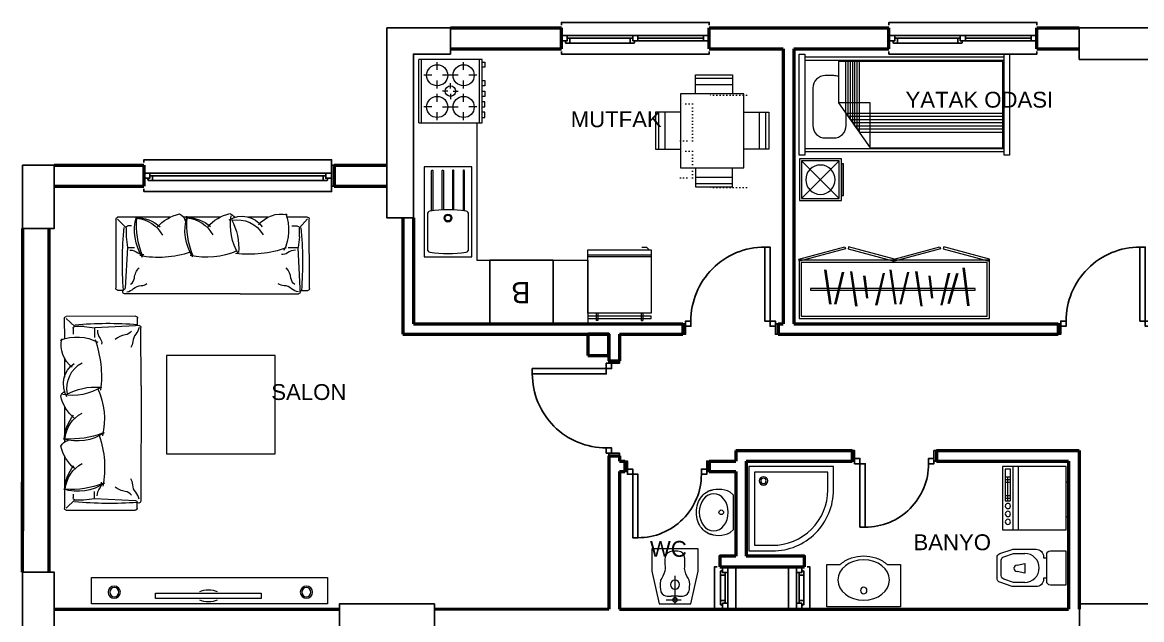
# Model space of a CAD drawing. Header units: millimetres. Extents: x 26 to 3171, y 26 to 1426.
# Drawn here: x 26 to 1085, y 726 to 1291 of the extents above; entities that cross this region are included whole.
import ezdxf

# ---------------------------------------------------------------- set-up
doc = ezdxf.new("R2010")
doc.units = ezdxf.units.MM
doc.linetypes.add('ACAD_ISO07W100', pattern=[3, 0, -3])
doc.layers.add('14_ISLAK_MEKAN_TEFRİŞ', color=134, linetype='Continuous')
for name, color, linetype, lineweight in [('DUVAR40', 10, 'Continuous', 50), ('KAPI-PEN', 41, 'Continuous', 25), ('KOLON', 3, 'Continuous', 25), ('SIVA', 6, 'Continuous', 20), ('TEFRIS', 210, 'Continuous', 15), ('TEFRİŞ', 47, 'Continuous', 15), ('YAZI-KALIN', 133, 'Continuous', 25)]:
    doc.layers.add(name, color=color, linetype=linetype, lineweight=lineweight)
doc.layers.get('SIVA').off()
doc.styles.add('MÜKREMİN', font='Arial')
doc.styles.get("Standard").update_dxf_attribs({"font": 'EtrFont'})

# ---------------------------------------------------------------- blocks, each defined once
blk = doc.blocks.new('a1')
at = {"layer": 'DUVAR40'}
for p, q in [((650.685721, 1006.040648), (650.685721, 996.040648)), ((740.685721, 1006.040648), (740.685721, 996.040648))]:
    blk.add_line(p, q, dxfattribs=at)
at = {"layer": 'KAPI-PEN', "flags": 128}
blk.add_lwpolyline([(738.185721, 1003.540648), (733.185721, 1003.540648), (733.186348, 1078.540634), (728.186348, 1078.540634), (728.185721, 1008.540648), (733.185721, 1008.540648), (738.185721, 1008.540648), (738.185721, 1003.540648)], dxfattribs=at)
for points in [[(658.185721, 1008.540648), (653.185721, 1008.540648), (653.185721, 1003.540648), (658.185721, 1003.540648)], [(650.685721, 1006.040648), (653.185721, 1006.040648), (653.185721, 996.040648), (650.685721, 996.040648)], [(738.185721, 1006.040648), (740.685721, 1006.040648), (740.685721, 996.040648), (738.185721, 996.040648)]]:
    blk.add_lwpolyline(points, close=True, dxfattribs=at)
at = {"layer": 'KAPI-PEN'}
blk.add_arc((728.186106, 1008.54025), 70.000554, 89.964422, 180.035054, dxfattribs=at)
blk = doc.blocks.new('a2')
at = {"layer": 'DUVAR40'}
for p, q in [((535.657649, 1266.040648), (535.657649, 1286.040648)), ((675.657649, 1266.040648), (675.657649, 1286.040648))]:
    blk.add_line(p, q, dxfattribs=at)
at = {"layer": 'KAPI-PEN'}
for p, q in [((603.157649, 1276.040648), (600.657649, 1276.040648)), ((600.657649, 1276.040648), (600.657649, 1271.540648)), ((604.461126, 1271.540648), (600.657649, 1271.540648)), ((608.157649, 1278.540648), (603.157649, 1278.540648)), ((603.157649, 1273.540648), (603.157649, 1278.540648)), ((608.157649, 1273.540648), (603.157649, 1273.540648)), ((605.131531, 1273.540648), (604.461126, 1271.540648)), ((608.157649, 1273.540648), (608.157649, 1278.540648)), ((608.157649, 1276.040648), (610.657649, 1276.040648)), ((608.157649, 1273.540648), (610.657649, 1273.540648))]:
    blk.add_line(p, q, dxfattribs=at)
at = {"layer": 'KAPI-PEN', "flags": 128}
for points in [[(535.657649, 1288.540648), (535.657649, 1291.040648), (675.657649, 1291.040648), (675.657649, 1288.540648)], [(535.657649, 1273.540648), (535.657649, 1278.540648), (541.157649, 1278.540648), (541.157649, 1273.540648), (535.657649, 1273.540648)], [(539.183766, 1273.540648), (539.854171, 1271.540648), (543.657649, 1271.540648), (543.657649, 1276.040648), (541.157649, 1276.040648)], [(670.157649, 1278.540648), (541.157649, 1278.540648)], [(603.157649, 1276.040648), (543.657649, 1276.040648)], [(543.657649, 1271.540648), (604.461126, 1271.540648)], [(670.157649, 1276.040648), (608.157649, 1276.040648)], [(670.157649, 1273.540648), (608.157649, 1273.540648)], [(675.657649, 1273.540648), (675.657649, 1278.540648), (670.157649, 1278.540648), (670.157649, 1273.540648), (675.657649, 1273.540648)], [(535.657649, 1263.540648), (535.657649, 1261.040648), (675.657649, 1261.040648), (675.657649, 1263.540648)]]:
    blk.add_lwpolyline(points, dxfattribs=at)
blk = doc.blocks.new('a3')
at = {"layer": 'DUVAR40'}
for p, q in [((845.685721, 1266.040648), (845.685721, 1286.040648)), ((985.685721, 1266.040648), (985.685721, 1286.040648))]:
    blk.add_line(p, q, dxfattribs=at)
at = {"layer": 'KAPI-PEN'}
for p, q in [((913.185721, 1276.040648), (910.685721, 1276.040648)), ((910.685721, 1276.040648), (910.685721, 1271.540648)), ((914.489199, 1271.540648), (910.685721, 1271.540648)), ((918.185721, 1278.540648), (913.185721, 1278.540648)), ((913.185721, 1273.540648), (913.185721, 1278.540648)), ((918.185721, 1273.540648), (913.185721, 1273.540648)), ((915.159603, 1273.540648), (914.489199, 1271.540648)), ((918.185721, 1273.540648), (918.185721, 1278.540648)), ((918.185721, 1276.040648), (920.685721, 1276.040648)), ((918.185721, 1273.540648), (920.685721, 1273.540648))]:
    blk.add_line(p, q, dxfattribs=at)
at = {"layer": 'KAPI-PEN', "flags": 128}
for points in [[(845.685721, 1288.540648), (845.685721, 1291.040648), (985.685721, 1291.040648), (985.685721, 1288.540648)], [(845.685721, 1273.540648), (845.685721, 1278.540648), (851.185721, 1278.540648), (851.185721, 1273.540648), (845.685721, 1273.540648)], [(849.211839, 1273.540648), (849.882243, 1271.540648), (853.685721, 1271.540648), (853.685721, 1276.040648), (851.185721, 1276.040648)], [(980.185721, 1278.540648), (851.185721, 1278.540648)], [(913.185721, 1276.040648), (853.685721, 1276.040648)], [(853.685721, 1271.540648), (914.489199, 1271.540648)], [(980.185721, 1276.040648), (918.185721, 1276.040648)], [(980.185721, 1273.540648), (918.185721, 1273.540648)], [(985.685721, 1273.540648), (985.685721, 1278.540648), (980.185721, 1278.540648), (980.185721, 1273.540648), (985.685721, 1273.540648)], [(845.685721, 1263.540648), (845.685721, 1261.040648), (985.685721, 1261.040648), (985.685721, 1263.540648)]]:
    blk.add_lwpolyline(points, dxfattribs=at)
blk = doc.blocks.new('a4')
at = {"layer": 'DUVAR40'}
for p, q in [((1005.685721, 1006.040648), (1005.685721, 996.040648)), ((1095.685721, 1006.040648), (1095.685721, 996.040648))]:
    blk.add_line(p, q, dxfattribs=at)
at = {"layer": 'KAPI-PEN', "flags": 128}
blk.add_lwpolyline([(1093.185721, 1003.540648), (1088.185721, 1003.540648), (1088.186348, 1078.540634), (1083.186348, 1078.540634), (1083.185721, 1008.540648), (1088.185721, 1008.540648), (1093.185721, 1008.540648), (1093.185721, 1003.540648)], dxfattribs=at)
for points in [[(1013.185721, 1008.540648), (1008.185721, 1008.540648), (1008.185721, 1003.540648), (1013.185721, 1003.540648)], [(1005.685721, 1006.040648), (1008.185721, 1006.040648), (1008.185721, 996.040648), (1005.685721, 996.040648)], [(1093.185721, 1006.040648), (1095.685721, 1006.040648), (1095.685721, 996.040648), (1093.185721, 996.040648)]]:
    blk.add_lwpolyline(points, close=True, dxfattribs=at)
at = {"layer": 'KAPI-PEN'}
blk.add_arc((1083.186106, 1008.54025), 70.000554, 89.964422, 180.035054, dxfattribs=at)
blk = doc.blocks.new('a6')
at = {"layer": 'KAPI-PEN', "flags": 128}
for points in [[(318.185721, 1156.040648), (318.185721, 1161.040648), (140.685721, 1161.040648), (140.685721, 1158.540648)], [(140.685721, 1143.540648), (140.685721, 1148.540648), (146.185721, 1148.540648), (146.185721, 1143.540648), (140.685721, 1143.540648)], [(144.211839, 1143.540648), (144.882243, 1141.540648), (148.685721, 1141.540648), (148.685721, 1146.040648), (146.185721, 1146.040648)], [(146.185721, 1148.540648), (312.685721, 1148.540648)], [(148.685721, 1146.040648), (310.185721, 1146.040648)], [(314.659603, 1143.540648), (313.989199, 1141.540648), (310.185721, 1141.540648), (310.185721, 1146.040648), (312.685721, 1146.040648)], [(318.185721, 1143.540648), (318.185721, 1148.540648), (312.685721, 1148.540648), (312.685721, 1143.540648), (318.185721, 1143.540648)], [(318.185721, 1136.040648), (318.185721, 1131.040648), (140.685721, 1131.040648), (140.685721, 1133.540648)], [(310.185721, 1141.540648), (148.685721, 1141.540648)]]:
    blk.add_lwpolyline(points, dxfattribs=at)
blk.add_lwpolyline([(318.185721, 1156.040648), (320.685721, 1156.040648), (320.685721, 1136.040648), (318.185721, 1136.040648)], close=True, dxfattribs=at)
blk = doc.blocks.new('a18')
at = {"layer": 'DUVAR40'}
for p, q in [((810.685721, 886.040602), (810.685721, 876.040602)), ((890.685721, 886.040602), (890.685721, 876.040602))]:
    blk.add_line(p, q, dxfattribs=at)
at = {"layer": 'KAPI-PEN', "flags": 128}
for points in [[(813.185675, 876.040648), (810.685675, 876.040648), (810.685675, 886.040648), (813.185675, 886.040648)], [(890.685675, 876.040648), (888.185675, 876.040648), (888.185675, 886.040648), (890.685675, 886.040648)], [(883.185675, 873.540648), (888.185675, 873.540648), (888.185675, 878.540648), (883.185675, 878.540648)]]:
    blk.add_lwpolyline(points, close=True, dxfattribs=at)
blk.add_lwpolyline([(813.185675, 878.540648), (818.185675, 878.540648), (818.185049, 813.540662), (823.185049, 813.540662), (823.185675, 873.540648), (818.185675, 873.540648), (813.185675, 873.540648), (813.185675, 878.540648)], dxfattribs=at)
at = {"layer": 'KAPI-PEN'}
blk.add_arc((823.18529, 873.541046), 60.000554, 269.964422, 0.035054, dxfattribs=at)
blk = doc.blocks.new('a32')
at = {"layer": 'KAPI-PEN', "flags": 128}
for points in [[(755.685721, 736.040648), (750.685721, 736.040648), (750.685721, 776.040648), (753.185721, 776.040648)], [(763.185721, 776.040648), (758.185721, 776.040648), (758.185721, 770.540648), (763.185721, 770.540648), (763.185721, 776.040648)], [(765.685721, 736.040648), (770.685721, 736.040648), (770.685721, 776.040648), (768.185721, 776.040648)], [(758.185721, 770.540648), (758.185721, 741.540648)], [(763.185721, 772.51453), (765.185721, 771.844126), (765.185721, 768.040648), (760.685721, 768.040648), (760.685721, 770.540648)], [(760.685721, 768.040648), (760.685721, 744.040648)], [(765.185721, 744.040648), (765.185721, 768.040648)], [(763.185721, 736.040648), (758.185721, 736.040648), (758.185721, 741.540648), (763.185721, 741.540648), (763.185721, 736.040648)], [(763.185721, 739.566766), (765.185721, 740.23717), (765.185721, 744.040648), (760.685721, 744.040648), (760.685721, 741.540648)]]:
    blk.add_lwpolyline(points, dxfattribs=at)
blk = doc.blocks.new('a33')
at = {"layer": 'KAPI-PEN', "flags": 128}
for points in [[(685.685721, 736.040648), (680.685721, 736.040648), (680.685721, 776.040648), (683.185721, 776.040648)], [(688.185721, 776.040648), (693.185721, 776.040648), (693.185721, 770.540648), (688.185721, 770.540648), (688.185721, 776.040648)], [(695.685721, 736.040648), (700.685721, 736.040648), (700.685721, 776.040648), (698.185721, 776.040648)], [(688.185721, 772.51453), (686.185721, 771.844126), (686.185721, 768.040648), (690.685721, 768.040648), (690.685721, 770.540648)], [(686.185721, 744.040648), (686.185721, 768.040648)], [(690.685721, 768.040648), (690.685721, 744.040648)], [(693.185721, 770.540648), (693.185721, 741.540648)], [(688.185721, 739.566766), (686.185721, 740.23717), (686.185721, 744.040648), (690.685721, 744.040648), (690.685721, 741.540648)], [(688.185721, 736.040648), (693.185721, 736.040648), (693.185721, 741.540648), (688.185721, 741.540648), (688.185721, 736.040648)]]:
    blk.add_lwpolyline(points, dxfattribs=at)
blk = doc.blocks.new('a34')
at = {"layer": 'DUVAR40'}
for p, q in [((595.685721, 876.040648), (595.685721, 866.040648)), ((675.685721, 876.040648), (675.685721, 866.040648))]:
    blk.add_line(p, q, dxfattribs=at)
at = {"layer": 'KAPI-PEN', "flags": 128}
for points in [[(598.185675, 866.040694), (595.685675, 866.040694), (595.685675, 876.040694), (598.185675, 876.040694)], [(668.185675, 863.540694), (673.185675, 863.540694), (673.185675, 868.540694), (668.185675, 868.540694)], [(675.685675, 866.040694), (673.185675, 866.040694), (673.185675, 876.040694), (675.685675, 876.040694)]]:
    blk.add_lwpolyline(points, close=True, dxfattribs=at)
blk.add_lwpolyline([(598.185675, 868.540694), (603.185675, 868.540694), (603.185049, 803.540708), (608.185049, 803.540708), (608.185675, 863.540694), (603.185675, 863.540694), (598.185675, 863.540694), (598.185675, 868.540694)], dxfattribs=at)
at = {"layer": 'KAPI-PEN'}
blk.add_arc((608.18529, 863.541092), 60.000554, 269.964422, 0.035054, dxfattribs=at)
blk = doc.blocks.new('a35')
at = {"layer": 'DUVAR40'}
for p, q in [((580.685721, 971.040648), (590.685721, 971.040648)), ((580.685721, 881.040648), (590.685721, 881.040648))]:
    blk.add_line(p, q, dxfattribs=at)
at = {"layer": 'KAPI-PEN', "flags": 128}
blk.add_lwpolyline([(583.185721, 968.540648), (583.185721, 963.540648), (508.185735, 963.541275), (508.185735, 958.541275), (578.185721, 958.540648), (578.185721, 963.540648), (578.185721, 968.540648), (583.185721, 968.540648)], dxfattribs=at)
for points in [[(580.685721, 968.540648), (580.685721, 971.040648), (590.685721, 971.040648), (590.685721, 968.540648)], [(578.185721, 888.540648), (578.185721, 883.540648), (583.185721, 883.540648), (583.185721, 888.540648)], [(580.685721, 881.040648), (580.685721, 883.540648), (590.685721, 883.540648), (590.685721, 881.040648)]]:
    blk.add_lwpolyline(points, close=True, dxfattribs=at)
at = {"layer": 'KAPI-PEN'}
blk.add_arc((578.186119, 958.541033), 70.000554, 179.964422, 270.035054, dxfattribs=at)
blk = doc.blocks.new('bb1')
at = {"layer": '14_ISLAK_MEKAN_TEFRİŞ'}
for p, q in [((193.130847, -291.899922), (133.130847, -291.899922)), ((133.130847, -291.899922), (133.130847, -351.899922)), ((193.130847, -351.899922), (193.130847, -291.899922)), ((133.130847, -351.899922), (193.130847, -351.899922))]:
    blk.add_line(p, q, dxfattribs=at)
at = {"insert": (154.803552, -311.103592), "char_height": 20.16, "width": 8839.469653, "attachment_point": 1}
blk.add_mtext('B', dxfattribs=at)
blk = doc.blocks.new('a2sd2ad2a2d')
at = {"layer": 'TEFRİŞ'}
for p, q in [((148491.061824, 86621.452379), (148491.061824, 86661.085267)), ((148491.061824, 86661.085267), (148530.694713, 86661.085267)), ((148530.694713, 86661.085267), (148530.694713, 86621.452379)), ((148530.694713, 86626.40649), (148530.694713, 86656.131156)), ((148530.694713, 86621.452379), (148491.061824, 86621.452379))]:
    blk.add_line(p, q, dxfattribs=at)
at = {"layer": 'TEFRİŞ', "color": 8}
for p, q in [((148493.043469, 86623.434023), (148493.043469, 86659.103623)), ((148493.043469, 86659.103623), (148528.713068, 86623.434023)), ((148493.043469, 86623.434023), (148528.713068, 86659.103623)), ((148493.043469, 86659.103623), (148528.713068, 86659.103623)), ((148528.713068, 86659.103623), (148528.713068, 86623.434023)), ((148530.694713, 86656.131156), (148532.676357, 86656.131156)), ((148532.676357, 86656.131156), (148532.676357, 86626.40649)), ((148528.713068, 86623.434023), (148493.043469, 86623.434023)), ((148532.676357, 86626.40649), (148530.694713, 86626.40649))]:
    blk.add_line(p, q, dxfattribs=at)
blk.add_circle((148510.878269, 86641.268823), 13.871511, dxfattribs=at)
blk = doc.blocks.new('fd')
at = {"layer": 'TEFRİŞ'}
for p, q in [((10769.676078, 343.408643), (10865.276078, 343.408643)), ((10769.676078, 337.908643), (10769.676078, 343.408643)), ((10865.276078, 343.408643), (10865.276078, 337.908643)), ((10865.276078, 337.908643), (10769.676078, 337.908643)), ((10772.676078, 149.408643), (10772.676078, 337.908643)), ((10775.676078, 149.408643), (10775.676078, 337.908643)), ((10833.176078, 330.408643), (10797.676078, 330.408643)), ((10859.276078, 149.408643), (10859.276078, 337.908643)), ((10862.276078, 149.408643), (10862.276078, 337.908643)), ((10785.926078, 318.658643), (10785.926078, 310.658643)), ((10844.926078, 310.658643), (10844.926078, 318.658643)), ((10819.176078, 306.158643), (10776.676078, 276.158643)), ((10797.676078, 298.908643), (10808.905278, 298.908643)), ((10806.176078, 150.708643), (10806.176078, 296.982143)), ((10806.176078, 296.982143), (10858.276078, 296.982143)), ((10809.176078, 150.708643), (10809.176078, 299.099843)), ((10809.176078, 299.099843), (10858.276078, 299.099843)), ((10858.276078, 306.158643), (10819.176078, 306.158643)), ((10819.176078, 276.158643), (10819.176078, 306.158643)), ((10858.276078, 150.708643), (10858.276078, 306.158643)), ((10791.176078, 150.708643), (10791.176078, 286.393943)), ((10791.176078, 286.393943), (10858.276078, 286.393943)), ((10794.176078, 150.708643), (10794.176078, 288.511543)), ((10794.176078, 288.511543), (10858.276078, 288.511543)), ((10797.176078, 150.708643), (10797.176078, 290.629243)), ((10797.176078, 290.629243), (10858.276078, 290.629243)), ((10800.176078, 150.708643), (10800.176078, 292.746843)), ((10800.176078, 292.746843), (10858.276078, 292.746843)), ((10803.176078, 150.708643), (10803.176078, 294.864543)), ((10803.176078, 294.864543), (10858.276078, 294.864543)), ((10776.676078, 276.158643), (10776.676078, 150.708643)), ((10776.676078, 276.158643), (10819.176078, 276.158643)), ((10769.676078, 149.408643), (10865.276078, 149.408643)), ((10769.676078, 144.408643), (10769.676078, 149.408643)), ((10776.676078, 150.708643), (10858.276078, 150.708643)), ((10865.276078, 149.408643), (10865.276078, 144.408643)), ((10865.276078, 144.408643), (10769.676078, 144.408643))]:
    blk.add_line(p, q, dxfattribs=at)
for centre, start, end in [((10797.676078, 318.658643), 89.999957, 180.000043), ((10833.176078, 318.658643), 0, 90.000043), ((10797.676078, 310.658643), 179.999957, 270.000043), ((10833.176078, 310.658743), 337.481124, 359.999418)]:
    blk.add_arc(centre, 11.75, start, end, dxfattribs=at)
blk = doc.blocks.new('dff', base_point=(760.6857, 1122.4265))
at = {"layer": 'TEFRİŞ', "xscale": -1, "yscale": -1, "zscale": -1, "rotation": 270}
blk.add_blockref('fd', (1104.094365, -9604.23543), dxfattribs=at)
at = {"layer": 'TEFRİŞ', "xscale": -1, "rotation": 180}
blk.add_blockref('a2sd2ad2a2d', (-147730.051911, 87783.511765), dxfattribs=at)
blk = doc.blocks.new('A$C228A76E9')
at = {"layer": 'TEFRIS'}
for p, q in [((85, 92.5), (25, 92.5)), ((27.5, 32.5), (27.5, 92.5)), ((42.5, 82.5), (42.5, 90)), ((67.5, 82.5), (67.5, 90)), ((82.5, 32.5), (82.5, 92.5)), ((85, 32.5), (85, 92.5)), ((85, 90), (87.5, 90)), ((87.5, 85), (85, 85)), ((87.5, 90), (87.5, 85)), ((37.5, 77.5), (30, 77.5)), ((62.5, 77.5), (47.5, 77.5)), ((80, 77.5), (72.5, 77.5)), ((42.5, 65), (42.5, 72.5)), ((55, 65), (55, 70)), ((67.5, 65), (67.5, 72.5)), ((85, 72.5), (87.5, 72.5)), ((87.5, 67.5), (85, 67.5)), ((87.5, 72.5), (87.5, 67.5)), ((42.5, 52.5), (42.5, 60)), ((52.5, 62.5), (47.5, 62.5)), ((55, 60), (55, 55)), ((57.5, 62.5), (62.5, 62.5)), ((67.5, 52.5), (67.5, 60)), ((85, 62.5), (87.5, 62.5)), ((87.5, 57.5), (85, 57.5)), ((87.5, 62.5), (87.5, 57.5)), ((37.5, 47.5), (30, 47.5)), ((42.5, 35), (42.5, 42.5)), ((47.5, 47.5), (62.5, 47.5)), ((67.5, 35), (67.5, 42.5)), ((80, 47.5), (72.5, 47.5)), ((87.5, 52.5), (85, 52.5)), ((85, 47.5), (87.5, 47.5)), ((87.5, 42.5), (85, 42.5)), ((87.5, 47.5), (87.5, 52.5)), ((87.5, 37.5), (87.5, 42.5)), ((25, 32.5), (85, 32.5)), ((85, 37.5), (87.5, 37.5))]:
    blk.add_line(p, q, dxfattribs=at)
at = {"layer": 'TEFRIS', "flags": 128}
blk.add_lwpolyline([(25, 32.5), (25, 92.5)], dxfattribs=at)
at = {"layer": 'TEFRIS'}
for centre, radius in [((42.5, 77.5), 10), ((67.5, 77.5), 10), ((55, 62.5), 5), ((42.5, 47.5), 10), ((67.5, 47.5), 10)]:
    blk.add_circle(centre, radius, dxfattribs=at)
blk = doc.blocks.new('A$C202F2745')
at = {"layer": 'TEFRIS', "flags": 128}
for points in [[(184.5, 280), (184.5, 287), (183, 287)], [(183, 280), (183, 287)], [(225.5, 280), (225.5, 287), (227, 287)], [(227, 280), (227, 287)], [(235, 226.5), (175, 226.5)], [(235, 225), (175, 225)], [(177, 220), (179, 218), (184, 218)]]:
    blk.add_lwpolyline(points, dxfattribs=at)
for points in [[(235, 285), (175, 285), (175, 283), (235, 283)], [(235, 280), (235, 220), (175, 220), (175, 280)]]:
    blk.add_lwpolyline(points, close=True, dxfattribs=at)
blk = doc.blocks.new('A$C701C3379')
at = {"layer": 'TEFRIS', "flags": 128}
blk.add_lwpolyline([(45.000012, -0.000011), (45.000012, 84.999989), (0.000012, 84.999989), (0.000012, -0.000011)], close=True, dxfattribs=at)
for points in [[(7.000012, 43.449385), (7.000012, 81.477606, -1), (8.250012, 81.477606), (8.250012, 43.618376)], [(16.916472, 44.315734), (16.916472, 81.477606, -1), (18.166472, 81.477606), (18.166472, 44.387624)], [(27.973538, 44.502551), (27.973538, 81.477606, 1), (26.723538, 81.477606), (26.723538, 44.52648)], [(38.000012, 43.449385), (38.000012, 81.477606, 1), (36.750012, 81.477606), (36.750012, 43.618376)]]:
    blk.add_lwpolyline(points, format="xyb", dxfattribs=at)
blk.add_lwpolyline([(42.000012, 40.410458, 0.369612), (39.601645, 43.211663, 0.077475), (5.398379, 43.211663, 0.369612), (3.000012, 40.410458), (3.000012, 7.126143, 0.369612), (5.398379, 4.324938, 0.077475), (39.601645, 4.324938, 0.369612), (42.000012, 7.126143)], format="xyb", close=True, dxfattribs=at)
at = {"layer": 'TEFRIS'}
for radius in [3.75, 2.75]:
    blk.add_circle((22.500012, 36.649621), radius, dxfattribs=at)
blk = doc.blocks.new('A$C2ECF3F54')
at = {"layer": 'TEFRIS', "flags": 128}
for points in [[(0.000012, 0.000014), (0.000012, 60.000014), (60.000012, 60.000014), (60.000012, 0.000014), (0.000012, 0.000014)], [(12.500012, 60.000014), (12.500012, 62.500014), (45.000012, 62.500014), (45.000012, 60.000014)], [(0.000012, 15.000014), (60.000012, 15.000014)], [(0.000012, 10.000014), (60.000012, 10.000014)], [(27.500012, 5.000014), (50.000012, 5.000014)], [(30.000012, 2.500014), (30.000012, 7.500014)], [(32.500012, 2.500014), (32.500012, 7.500014)], [(45.000012, 2.500014), (45.000012, 7.500014)], [(47.500012, 2.500014), (47.500012, 7.500014)], [(50.000012, 2.500014), (50.000012, 7.500014)]]:
    blk.add_lwpolyline(points, dxfattribs=at)
blk.add_lwpolyline([(27.500012, 2.500014), (27.500012, 7.500014), (57.500012, 7.500014), (57.500012, 2.500014)], close=True, dxfattribs=at)
at = {"layer": 'TEFRIS'}
for centre in [(7.500012, 5.000014), (15.000012, 5.000014), (22.500012, 5.000014)]:
    blk.add_circle(centre, 2.5, dxfattribs=at)
blk = doc.blocks.new('A$C2FF76392')
at = {"layer": 'TEFRIS', "flags": 128}
for points in [[(65, 89.999986), (90, 89.999986), (90, -0.000014), (0, -0.000014), (0, 24.999986, -0.414214)], [(65, 83.999986), (84, 83.999986), (84, 5.999986), (6, 5.999986), (6, 24.999986, -0.414214)]]:
    blk.add_lwpolyline(points, format="xyb", close=True, dxfattribs=at)
at = {"layer": 'TEFRIS'}
for radius in [4.4625, 2.8875]:
    blk.add_circle((74.55, 15.449986), radius, dxfattribs=at)
blk = doc.blocks.new('A$C59915F7F')
at = {"layer": 'TEFRIS', "flags": 128}
for points in [[(7.999986, 17.999987), (7.999986, 20.999987), (6.999986, 20.999987, -0.414214), (-0.000014, 27.999987), (-0.000014, 49.188599, -0.080612), (0.256569, 50.769737), (4.08829, 62.264898, -0.322823), (7.883023, 64.999987), (27.516949, 64.999987, -0.322823), (31.311682, 62.264898), (35.143402, 50.769737, -0.080612), (35.399986, 49.188599), (35.399986, 27.999987, -0.414214), (28.399986, 20.999987), (27.399986, 20.999987), (27.399986, 17.999987)], [(3.999986, 38.779987), (3.999986, 49.188599, -0.080612), (4.051303, 49.504826), (7.085288, 58.606784, -0.322823), (10.40568, 60.999987), (24.994292, 60.999987, -0.322823), (28.314683, 58.606784), (31.348669, 49.504826, -0.080612), (31.399986, 49.188599), (31.399986, 38.779987, -0.414214)]]:
    blk.add_lwpolyline(points, format="xyb", dxfattribs=at)
for points in [[(20.343605, 46.072199), (21.843605, 38.572199), (12.843605, 38.572199), (14.343605, 46.072199)], [(11.999986, 17.999987), (11.999986, 18.128575)], [(23.399986, 18.128575), (23.399986, 17.999987)]]:
    blk.add_lwpolyline(points, dxfattribs=at)
blk.add_lwpolyline([(4.999986, 17.999987), (30.399986, 17.999987, -0.414214), (33.899986, 14.499987), (33.899986, -0.000013), (1.499986, -0.000013), (1.499986, 14.499987, -0.414214)], format="xyb", close=True, dxfattribs=at)
at = {"layer": 'TEFRIS'}
for centre, radius, start, end in [((17.343605, 46.072199), 3, 0, 180), ((17.699986, 38.779987), 13.7, 180, 0)]:
    blk.add_arc(centre, radius, start, end, dxfattribs=at)
blk = doc.blocks.new('A$C20ED2349')
at = {"layer": 'SIVA', "xscale": -1, "rotation": 180}
blk.add_blockref('A$C59915F7F', (-0.000053, 64.999932), dxfattribs=at)
blk = doc.blocks.new('ELLIPSE')
blk.add_circle((0.5, 0.5), 0.5)
blk = doc.blocks.new('A$C0E070D51')
at = {"layer": 'TEFRIS'}
for p, q in [((0, 70), (-40, 70)), ((-40, 70), (-40, 57.335089)), ((0, 70), (0, 70)), ((0, 0), (0, 70)), ((-40, 12.664911), (-40, 0)), ((-40, 0), (0, 0))]:
    blk.add_line(p, q, dxfattribs=at)
at = {"layer": 'TEFRIS', "flags": 128}
blk.add_lwpolyline([(-40, 57.335089, 0.018019), (-41.192487, 55.972682, 0.089719), (-46.356543, 46.609025, 0.081438), (-48.26, 35, 0.081438), (-46.356543, 23.390975, 0.089719), (-41.192487, 14.027318, 0.018019), (-40, 12.664911, 0.018019)], format="xyb", dxfattribs=at)
at = {"layer": 'TEFRIS'}
blk.add_circle((-15.557801, 34.935768), 3.048, dxfattribs=at)
at = {"layer": 'TEFRIS', "xscale": -38.1, "yscale": -48.768, "zscale": -38.1}
blk.add_blockref('ELLIPSE', (-6.413801, 59.350248), dxfattribs=at)
blk = doc.blocks.new('A$C29FC0FD9')
at = {"layer": 'TEFRIS'}
for p, q in [((30.135047, 24.404178), (0.000011, 24.404178)), ((4.857573, 15.111456), (4.857573, 30.804678))]:
    blk.add_line(p, q, dxfattribs=at)
at = {"layer": 'TEFRIS', "flags": 128}
for points in [[(58.575229, 0.000001), (35.152233, 0.000001), (0.740753, 7.691182), (0.740753, 41.049602), (35.154629, 48.792393), (58.575229, 48.800552)], [(8.736092, 16.206121), (8.672858, 17.407439), (8.68963, 17.870703), (8.68963, 20.509115), (9.174942, 20.744696), (9.174942, 27.915013), (8.68963, 28.154027), (8.68963, 28.150692), (8.68963, 30.789104), (8.672858, 31.2524), (8.736092, 32.453685), (9.049704, 34.110204), (9.784036, 35.939071), (11.109458, 37.657529), (13.196312, 38.982725), (16.21497, 39.63187), (17.951269, 39.815712), (21.786142, 39.964456), (25.658476, 39.473801), (26.171407, 39.110812), (27.569648, 38.20355), (29.642417, 37.024605), (32.178936, 35.846535), (34.968423, 34.941896), (37.800066, 34.583343), (39.230879, 34.717549), (42.626902, 34.904629), (46.643448, 34.821061), (47.135883, 34.849554), (48.412836, 34.813971), (50.173709, 34.532833), (52.117874, 33.824534), (53.944733, 32.507594), (55.353723, 30.400407), (56.044247, 27.321493), (56.044247, 21.675497), (55.485987, 18.821124), (54.348615, 16.751592), (52.833555, 15.342343), (51.142262, 14.468722), (49.476192, 14.006139), (48.036734, 13.830003), (47.025345, 13.815724), (46.643448, 13.838648), (42.626902, 13.755081), (39.230879, 13.942128), (37.800066, 14.076367), (34.968423, 13.717814), (32.178936, 12.813207), (29.642417, 11.635169), (27.569648, 10.456256), (26.171407, 9.549027), (25.658476, 9.186038), (21.786142, 8.695351), (17.951269, 8.844095), (16.21497, 9.027969), (13.196312, 9.677082), (11.109458, 11.002245), (9.784036, 12.720703), (9.049704, 14.549602)]]:
    blk.add_lwpolyline(points, close=True, dxfattribs=at)
at = {"layer": 'TEFRIS'}
for centre, radius in [((4.857573, 24.404178), 2.4), ((20.857573, 24.404178), 4.8)]:
    blk.add_circle(centre, radius, dxfattribs=at)
blk = doc.blocks.new('A$C5F0705B0')
at = {"layer": 'TEFRIS'}
for p, q in [((7.37281, 0.000006), (3.56281, 3.810006)), ((53.09281, 0.000006), (7.37281, 0.000006)), ((53.09281, 0.000006), (56.90281, 3.810006))]:
    blk.add_line(p, q, dxfattribs=at)
at = {"layer": 'TEFRIS', "flags": 128}
blk.add_lwpolyline([(0.694443, 26.318479, -0.09025), (2.725332, 33.101354, -0.104607), (9.260129, 41.192493, -0.089719), (18.623785, 46.356549, -0.081438), (30.23281, 48.260006, -0.081438), (41.841836, 46.356549, -0.089719), (51.205492, 41.192493, -0.104607), (57.740288, 33.101354, -0.09025), (59.771178, 26.318479, -0.11828)], format="xyb", dxfattribs=at)
at = {"layer": 'TEFRIS'}
blk.add_circle((30.297042, 15.557807), 3.048, dxfattribs=at)
for centre, start, end in [((35.557721, 19.32428), 156.240754, 205.868662), ((24.9079, 19.32428), 334.131338, 23.759246)]:
    blk.add_arc(centre, 35.557939, start, end, dxfattribs=at)
at = {"layer": 'TEFRIS', "xscale": 38.1, "yscale": -48.768, "zscale": -38.1, "rotation": 90}
blk.add_blockref('ELLIPSE', (5.882562, 6.413807), dxfattribs=at)
blk = doc.blocks.new('SOFA')
at = {"layer": 'TEFRİŞ'}
for p, q in [((-1073.905729, 0.172189), (-847.483646, -0.500912)), ((-1099.346613, -788.879576), (-1093.890353, -18.892063)), ((-1073.912255, -19.82781), (-985.058128, -118.110695)), ((-1073.912255, -19.82781), (-985.058128, -118.110695)), ((-985.09076, -218.11069), (-985.058128, -118.110695)), ((-985.09076, -218.11069), (-985.058128, -118.110695)), ((-965.051603, -98.117222), (-900.405877, -98.142677)), ((-636.742962, -1.127396), (-423.442243, -1.76149)), ((-273.302668, -2.207821), (-264.487916, -2.234025)), ((-104.293145, -2.710248), (294.566652, -3.895967)), ((447.832728, -4.351592), (1026.173405, -6.070866)), ((871.947894, -100.559788), (912.504228, -100.575757)), ((932.353689, -120.581717), (932.321057, -220.581712)), ((932.353689, -120.581717), (932.321057, -220.581712)), ((1026.166879, -26.070865), (932.353689, -120.581717)), ((1026.166879, -26.070865), (932.353689, -120.581717)), ((1046.145583, -25.148156), (1046.161899, -789.701084)), ((-985.09076, -218.11069), (-970.697773, -336.092514)), ((-985.09076, -218.11069), (-970.697773, -336.092514)), ((932.321057, -220.581712), (917.851074, -338.554118)), ((932.321057, -220.581712), (917.851074, -338.554118)), ((-994.238699, -789.036963), (-970.697773, -336.092514)), ((-994.238699, -789.036963), (-970.697773, -336.092514)), ((-862.733513, -336.135249), (-970.697773, -336.092514)), ((917.851306, -338.559133), (840.7519, -338.528615)), ((917.851074, -338.554118), (941.096388, -791.513834)), ((917.851074, -338.554118), (941.096388, -791.513834)), ((-995.213216, -809.842786), (-1079.375042, -809.815323)), ((-996.025171, -827.177926), (-994.238699, -789.036963)), ((-330.36948, -850.100202), (-976.0536, -848.113672)), ((-330.36948, -850.100202), (947.881615, -850.586823)), ((1026.176668, -810.623791), (961.068566, -810.591124)), ((967.866846, -829.664115), (966.986104, -810.594093))]:
    blk.add_line(p, q, dxfattribs=at)
at = {"layer": 'TEFRİŞ', "flags": 128}
for points in [[(269.104701, -4.599257, 0.178918), (-1.602101, -104.999389, 0.229727)], [(826.38644, -8.916708, 0.178918), (555.679638, -109.316841, 0.229727)], [(-942.91544, -365.854538, -0.157856), (-853.307029, -396.420515, 0.195258), (-789.299432, -413.187321)], [(-942.91544, -365.854538, -0.157856), (-853.307029, -396.420515, 0.195258), (-789.299432, -413.187321)], [(890.049323, -368.298003, 0.157856), (800.420983, -398.805492, -0.195258), (736.402457, -415.530522)], [(-934.668476, -744.249222, 0.215808), (-892.828428, -674.917295, -0.158378), (-841.070276, -562.660465)], [(-934.668476, -744.249222, 0.215808), (-892.828428, -674.917295, -0.158378), (-841.070276, -562.660465)], [(881.555408, -746.687224, -0.215808), (839.760616, -677.328006, 0.158378), (788.075739, -565.037421)], [(881.555408, -746.687224, -0.215808), (839.760616, -677.328006, 0.158378), (788.075739, -565.037421)], [(-976.047073, -828.113673, 0.13045), (-900.569702, -791.591462, -0.166434), (-818.024608, -758.596799, 0.138962), (-753.090401, -736.603521)], [(-976.047073, -828.113673, 0.13045), (-900.569702, -791.591462, -0.166434), (-818.024608, -758.596799, 0.138962), (-753.090401, -736.603521)], [(922.879263, -830.578663, -0.13045), (847.425744, -794.007201, 0.166434), (764.902201, -760.958673, -0.138962), (699.982361, -738.923022)], [(922.879263, -830.578663, -0.13045), (847.425744, -794.007201, 0.166434), (764.902201, -760.958673, -0.138962), (699.982361, -738.923022)]]:
    blk.add_lwpolyline(points, format="xyb", dxfattribs=at)
at = {"layer": 'TEFRİŞ'}
for centre, radius, start, end in [((-1073.912255, -19.82781), 20, 89.981303, 177.318303), ((-354.336321, -140.962139), 512.760802, 159.302573, 206.502635), ((-783.947282, -282.177382), 317.266775, 37.850413, 101.804928), ((-349.164786, -268.513822), 276.900609, 58.942237, 144.648334), ((-846.658653, -86.347618), 624.808445, 328.654191, 9.197687), ((-174.206531, -60.586666), 107.497717, 113.047228, 148.511018), ((-312.488097, -397.519935), 446.340484, 39.924341, 77.553699), ((-256.278756, -147.01303), 538.344323, 326.398399, 16.68449), ((383.075209, -64.904118), 107.497717, 113.047228, 169.192211), ((244.793642, -401.837386), 446.340484, 39.924341, 77.553699), ((301.002984, -151.330481), 538.344323, 326.398399, 16.68449), ((3116.813531, -502.010946), 4137.118504, 174.663646, 184.277561), ((-965.058129, -118.117221), 20, 89.981303, 179.981303), ((-965.058129, -118.117221), 20, 89.981303, 179.981303), ((-299.96817, -355.267894), 324.81109, 78.999931, 151.019083), ((344.53422, -346.499918), 659.451068, 151.045551, 184.149692), ((286.86575, -363.500873), 354.01311, 94.644769, 152.107947), ((-672.729784, -79.126485), 933.623473, 338.2519, 4.174931), ((844.14749, -367.818324), 354.01311, 94.644769, 152.107947), ((-115.448044, -83.443937), 933.623473, 338.2519, 4.174931), ((912.35369, -120.575191), 20, 359.981303, 89.981303), ((912.35369, -120.575191), 20, 359.981303, 89.981303), ((-3164.543789, -502.204981), 4137.122105, 355.725137, 5.339049), ((1026.166879, -26.070865), 20, 2.644304, 89.981303), ((-430.739726, 789.347817), 1201.256173, 250.083724, 277.190761), ((41.190081, 373.936237), 819.738407, 245.807544, 282.871455), ((575.929145, 626.685011), 1075.945717, 250.762563, 280.991924), ((-1079.368516, -789.815324), 20, 177.318303, 269.981303), ((-976.047073, -828.113673), 20, 177.318303, 269.981303), ((961.075092, -790.591125), 20, 182.644304, 269.981303), ((947.888142, -830.586824), 20, 269.981303, 2.644304), ((1026.183195, -790.623792), 20, 269.981303, 2.644304)]:
    blk.add_arc(centre, radius, start, end, dxfattribs=at)
blk = doc.blocks.new('e56wrer')
at = {"layer": 'TEFRİŞ', "flags": 128}
for points in [[(54848.74729, 6625.573991), (54849.124333, 6402.329276), (54874.124297, 6402.371499), (54873.747254, 6625.616214)], [(54858.853188, 6562.880542), (54853.853195, 6562.872097), (54854.022087, 6462.87224), (54859.02208, 6462.880684)]]:
    blk.add_lwpolyline(points, close=True, dxfattribs=at)
at = {"layer": 'TEFRİŞ'}
for centre, radius in [((54859.769227, 6605.573392), 5.810408), ((54859.769227, 6605.573392), 4.310408), ((54860.076318, 6423.746933), 5.810408), ((54860.076318, 6423.746933), 4.310408)]:
    blk.add_circle(centre, radius, dxfattribs=at)
for start_param, end_param in [(0.7720753499, 2.3695173037), (3.9136680035, 5.5111099572)]:
    blk.add_ellipse((54856.437638, 6512.876391), major_axis=(-0.019473, 11.529662), ratio=0.497426, start_param=start_param, end_param=end_param, dxfattribs=at)
blk = doc.blocks.new('6')
at = {"layer": 'TEFRİŞ', "color": 8}
for p, q in [((-1028.200401, 776.2351), (-1023.814533, 740.266025)), ((-1027.103829, 776.2351), (-1022.717961, 740.266025)), ((-1009.560778, 774.044164), (-1017.784227, 745.37852)), ((-1008.464206, 774.044164), (-1016.687655, 745.37852)), ((-1002.798864, 775.687482), (-1009.926162, 745.195748)), ((-1001.702292, 775.687482), (-1008.82959, 745.195748)), ((-983.793857, 776.417872), (-979.042605, 743.917741)), ((-982.697285, 776.417872), (-977.946033, 743.917741)), ((-964.057241, 774.774553), (-971.184539, 744.282819)), ((-962.960669, 774.774553), (-970.087967, 744.282819)), ((-959.30599, 774.774786), (-954.554738, 742.274655)), ((-958.209418, 774.774786), (-953.458166, 742.274655)), ((-941.154662, 775.687482), (-948.28196, 745.195748)), ((-940.058089, 775.687482), (-947.185387, 745.195748)), ((-922.149655, 776.417872), (-917.398403, 743.917741)), ((-921.053083, 776.417872), (-916.301831, 743.917741)), ((-902.413039, 774.774553), (-909.540337, 744.282819)), ((-901.316467, 774.774553), (-908.443765, 744.282819)), ((-897.661788, 774.774786), (-892.910536, 742.274655)), ((-896.565216, 774.774786), (-891.813964, 742.274655)), ((-994.027548, 768.931901), (-991.46902, 747.751996)), ((-992.930976, 768.931901), (-990.372448, 747.751996)), ((-932.383346, 768.931901), (-929.824818, 747.751996)), ((-931.286774, 768.931901), (-928.728246, 747.751996))]:
    blk.add_line(p, q, dxfattribs=at)
at = {"layer": 'TEFRİŞ', "flags": 128}
for points in [[(-1047.405969, 733.112219), (-867.405969, 733.112219), (-867.405969, 788.112219), (-1047.405969, 788.112219)], [(-1045.405969, 735.112219), (-869.405969, 735.112219), (-869.405969, 786.112219), (-1045.405969, 786.112219)]]:
    blk.add_lwpolyline(points, close=True, dxfattribs=at)
at = {"layer": 'TEFRİŞ', "color": 8, "flags": 128}
for points in [[(-1033.851516, 759.707439), (-878.083941, 759.707439), (-878.083941, 761.516999), (-1033.851516, 761.516999)], [(-1047.14715, 734.078145), (-1047.664788, 732.146293), (-1004.198126, 720.499436), (-1003.680488, 722.431287)], [(-957.664788, 734.078145), (-957.14715, 732.146293), (-1000.613812, 720.499436), (-1001.13145, 722.431287)], [(-957.14715, 734.078145), (-957.664788, 732.146293), (-914.198126, 720.499436), (-913.680488, 722.431287)], [(-867.664788, 734.078145), (-867.14715, 732.146293), (-910.613812, 720.499436), (-911.13145, 722.431287)]]:
    blk.add_lwpolyline(points, close=True, dxfattribs=at)
blk = doc.blocks.new('askdkaskdaksd')
at = {"layer": 'TEFRİŞ'}
for p, q in [((152538.317234, 87388.44758), (152503.317234, 87388.44758)), ((152503.317234, 87388.44758), (152503.317234, 87370.538816)), ((152538.317234, 87385.44758), (152503.317234, 87385.44758)), ((152538.317234, 87370.538816), (152538.317234, 87388.44758)), ((152492.680778, 87300.538816), (152492.680778, 87370.538816)), ((152492.680778, 87370.538816), (152552.680777, 87370.538816)), ((152538.317234, 87379.44758), (152503.317234, 87379.44758)), ((152552.680777, 87370.538816), (152552.680777, 87300.538815)), ((152492.680778, 87353.038816), (152469.114823, 87353.038816)), ((152469.114823, 87353.038816), (152469.114823, 87318.038816)), ((152472.114823, 87353.038816), (152472.114823, 87318.038816)), ((152478.114823, 87353.038816), (152478.114823, 87318.038816)), ((152552.680777, 87353.038816), (152576.246733, 87353.038816)), ((152567.246733, 87353.038816), (152567.246733, 87318.038816)), ((152573.246733, 87353.038816), (152573.246733, 87318.038816)), ((152576.246733, 87353.038816), (152576.246733, 87318.038816)), ((152469.114823, 87318.038816), (152492.680778, 87318.038816)), ((152576.246733, 87318.038816), (152552.680777, 87318.038816)), ((152552.680778, 87300.538815), (152492.680778, 87300.538816)), ((152503.317234, 87282.630051), (152503.317234, 87300.538815)), ((152538.317234, 87300.538815), (152538.317234, 87282.630051)), ((152538.317234, 87291.630051), (152503.317234, 87291.630051)), ((152538.317234, 87285.630051), (152503.317234, 87285.630051)), ((152538.317234, 87282.630051), (152503.317234, 87282.630051))]:
    blk.add_line(p, q, dxfattribs=at)
at = {"layer": 'TEFRİŞ', "linetype": 'ACAD_ISO07W100'}
for p, q in [((152490.180778, 87370.538816), (152490.180778, 87369.104771)), ((152525.180778, 87369.104771), (152525.180778, 87370.538816)), ((152490.180778, 87369.104771), (152525.180778, 87369.104771)), ((152541.246733, 87326.175773), (152541.246733, 87361.175773)), ((152541.246733, 87361.175773), (152552.680778, 87361.175773)), ((152552.680778, 87326.175773), (152541.246733, 87326.175773)), ((152541.246733, 87291.175773), (152541.246733, 87316.175773)), ((152541.246733, 87316.175773), (152552.680778, 87316.175773)), ((152552.680778, 87291.175773), (152541.246733, 87291.175773)), ((152490.180778, 87281.972861), (152525.180778, 87281.972861))]:
    blk.add_line(p, q, dxfattribs=at)

msp = doc.modelspace()

# ---------------------------------------------------------------- linework, layer by layer
at = {"layer": 'DUVAR40'}
for p, q in [((430.685721, 1286.040648), (535.657649, 1286.040648)), ((675.657649, 1286.040648), (845.685721, 1286.040648)), ((985.685721, 1286.040648), (1025.685721, 1286.040648)), ((430.685721, 1266.040648), (535.657649, 1266.040648)), ((675.657649, 1266.040648), (745.685721, 1266.040648)), ((745.685721, 1266.040648), (745.685721, 1006.040648)), ((755.685721, 1266.040648), (845.685721, 1266.040648)), ((755.685721, 1266.040648), (755.685721, 1006.040648)), ((985.685721, 1266.040648), (1025.685721, 1266.040648)), ((55.685721, 1156.040648), (140.685721, 1156.040648)), ((140.685721, 1156.040648), (140.685721, 1136.040648)), ((320.685721, 1156.040648), (370.685721, 1156.040648)), ((320.685721, 1156.040648), (320.685721, 1136.040648)), ((55.685721, 1136.040648), (140.685721, 1136.040648)), ((320.685721, 1136.040648), (370.685721, 1136.040648)), ((385.685721, 1106.140712), (385.685721, 996.040648)), ((395.685721, 1106.140712), (395.685721, 1006.040648)), ((25.685721, 1096.040648), (25.685721, 810.175562)), ((50.685721, 1096.040648), (50.685721, 810.175562)), ((385.685721, 996.040648), (580.685721, 996.040648)), ((395.685721, 1006.040648), (650.685721, 1006.040648)), ((580.685721, 996.040648), (580.685721, 971.040648)), ((590.685721, 996.040648), (590.685721, 971.040648)), ((590.685721, 996.040648), (650.685721, 996.040648)), ((740.685721, 1006.040648), (745.685721, 1006.040648)), ((740.685721, 996.040648), (1005.685721, 996.040648)), ((755.685721, 1006.040648), (1005.685721, 1006.040648)), ((580.685721, 881.040648), (580.685721, 736.040648)), ((590.685721, 881.040648), (590.685721, 876.040648)), ((700.685721, 886.04064), (700.685721, 876.040648)), ((700.685721, 886.04064), (810.685721, 886.040602)), ((890.685721, 886.040602), (1025.685721, 886.040648)), ((1025.685721, 886.040648), (1025.685721, 736.040648)), ((590.685721, 876.040648), (595.685721, 876.040648)), ((675.685721, 876.040648), (700.685721, 876.040648)), ((710.685721, 876.040648), (710.685721, 786.040648)), ((710.685721, 876.040648), (810.685721, 876.040602)), ((890.685721, 876.040602), (1015.685721, 876.040648)), ((1015.685721, 876.040648), (1015.685721, 736.040648)), ((590.685721, 866.040648), (590.685721, 736.040648)), ((590.685721, 866.040648), (595.685721, 866.040648)), ((675.685721, 866.040648), (700.685721, 866.040648)), ((700.685721, 866.040648), (700.685721, 786.040648)), ((25.685721, 771.040648), (25.685721, 856.040648)), ((50.685721, 856.040648), (50.685721, 771.040648)), ((55.685721, 736.040648), (325.785794, 736.040648)), ((415.785828, 736.140717), (580.685721, 736.040648)), ((590.685721, 736.040648), (780.748113, 736.040648)), ((755.685721, 736.040648), (1015.685721, 736.040648))]:
    msp.add_line(p, q, dxfattribs=at)
at = {"layer": 'DUVAR40', "flags": 128}
msp.add_lwpolyline([(560.685721, 976.040648), (580.685721, 976.040648), (580.685721, 996.040648), (560.685721, 996.040648)], close=True, dxfattribs=at)
for points in [[(700.685721, 786.040648), (685.685721, 786.040648), (685.685721, 776.040648)], [(765.685721, 776.040648), (765.685721, 786.040648), (710.685721, 786.040648)], [(685.685721, 776.040648), (765.685721, 776.040648)]]:
    msp.add_lwpolyline(points, dxfattribs=at)
at = {"layer": 'KAPI-PEN', "flags": 128}
msp.add_lwpolyline([(318.185721, 1156.040648), (320.685721, 1156.040648), (320.685721, 1136.040648), (318.185721, 1136.040648)], close=True, dxfattribs=at)
at = {"layer": 'KOLON', "flags": 128}
for points in [[(370.685721, 1286.040648), (430.685721, 1286.040648), (430.685721, 1261.040648), (395.685721, 1261.040648), (395.685721, 1106.140712), (370.685721, 1106.140712)], [(1115.685721, 1286.040648), (1025.685721, 1286.040648), (1025.685721, 1256.040648), (1115.685721, 1256.040648)], [(25.685721, 1156.040648), (55.685721, 1156.040648), (55.685721, 1096.040648), (25.685721, 1096.040648)], [(25.685721, 1156.040648), (55.685721, 1156.040648), (55.685721, 1096.040648), (25.685721, 1096.040648)], [(25.685721, 771.040648), (55.685721, 771.040648), (55.685721, 681.040648), (25.685721, 681.040648)], [(415.785828, 741.140717), (325.785794, 741.040648), (325.785794, 711.040648), (415.785828, 711.140717)], [(1115.685721, 741.040648), (1025.88571, 741.040648), (1025.88571, 711.040648), (1115.685721, 711.040648)], [(1115.685721, 741.040648), (1025.88571, 741.040648), (1025.88571, 711.040648), (1115.685721, 711.040648)]]:
    msp.add_lwpolyline(points, close=True, dxfattribs=at)
at = {"layer": 'TEFRİŞ'}
for p, q in [((455.685721, 1196.040648), (455.685721, 1066.040648)), ((455.685721, 1066.040648), (560.685721, 1066.040648)), ((560.685721, 1066.040648), (560.685721, 1006.040648))]:
    msp.add_line(p, q, dxfattribs=at)
at = {"layer": 'TEFRİŞ', "flags": 128}
msp.add_lwpolyline([(264.946657, 975.80381), (161.933843, 975.797015), (161.939969, 882.929381), (264.952784, 882.936177)], close=True, dxfattribs=at)

# ---------------------------------------------------------------- block references
for name, p in [('a2', (0, 0)), ('a3', (0, 0)), ('dff', (760.6857, 1122.4265)), ('a6', (0, 0)), ('a1', (0, 0)), ('a4', (0, 0)), ('a35', (0, 0)), ('a18', (0, 0)), ('a34', (0, 0)), ('a33', (0, 0)), ('a32', (0, 0))]:
    msp.add_blockref(name, p)
at = {"rotation": 180}
msp.add_blockref('bb1', (661.064506, 714.140725), dxfattribs=at)
at = {"layer": 'TEFRİŞ'}
msp.add_blockref('A$C228A76E9', (375.685721, 1163.540648), dxfattribs=at)
at = {"layer": 'TEFRİŞ', "xscale": -1}
msp.add_blockref('askdkaskdaksd', (153200.945941, -86147.052699), dxfattribs=at)
at = {"layer": 'TEFRİŞ'}
for name, p, xscale, yscale, zscale, rotation in [('A$C701C3379', (405.900263, 1069.297473), -1, -1, -1, 180.005013), ('SOFA', (203.578744, 1106.976006), -0.0855, 0.0855, 0.0855, 359.880756), ('SOFA', (65.187647, 919.225813), 0.0855, -0.0855, -0.0855, 269.880756), ('A$C2FF76392', (713.185734, 791.040648), -0.888889, 0.888889, 0.888889, 270), ('A$C5F0705B0', (698.185726, 805.780978), 0.72, 0.72, 0.72, 90), ('A$C29FC0FD9', (621.221961, 740.37397), -0.9, 0.9, 0.9, 270)]:
    msp.add_blockref(name, p, dxfattribs=dict(at, xscale=xscale, yscale=yscale, zscale=zscale, rotation=rotation))
at = {"layer": 'TEFRİŞ', "rotation": 180}
msp.add_blockref('A$C202F2745', (795.685721, 1296.040648), dxfattribs=at)
at = {"layer": 'TEFRİŞ', "color": 8, "xscale": -1, "yscale": -1, "zscale": -1}
msp.add_blockref('6', (-106.720248, 1799.152867), dxfattribs=at)
at = {"layer": 'TEFRİŞ', "yscale": -1, "zscale": -1, "rotation": 90}
msp.add_blockref('A$C2ECF3F54', (953.185707, 811.040634), dxfattribs=at)
at = {"layer": 'TEFRİŞ', "xscale": -1}
for name, p, rotation in [('A$C0E070D51', (856.714529, 738.102744), 90), ('A$C20ED2349', (947.896768, 757.269309), 270), ('e56wrer', (-6218.479273, -54118.818471), 270.096768)]:
    msp.add_blockref(name, p, dxfattribs=dict(at, rotation=rotation))

# ---------------------------------------------------------------- texts
at = {"layer": 'YAZI-KALIN', "style": 'MÜKREMİN'}
for s, p in [('YATAK ODASI', (861.33337, 1210.402761)), ('MUTFAK', (544.520867, 1191.930571)), ('SALON', (261.223631, 933.86245)), ('BANYO', (868.844978, 791.76259)), ('WC', (619.479507, 785.516477))]:
    msp.add_text(s, height=15, dxfattribs=at).set_placement(p)

doc.saveas('drawing.dxf')
